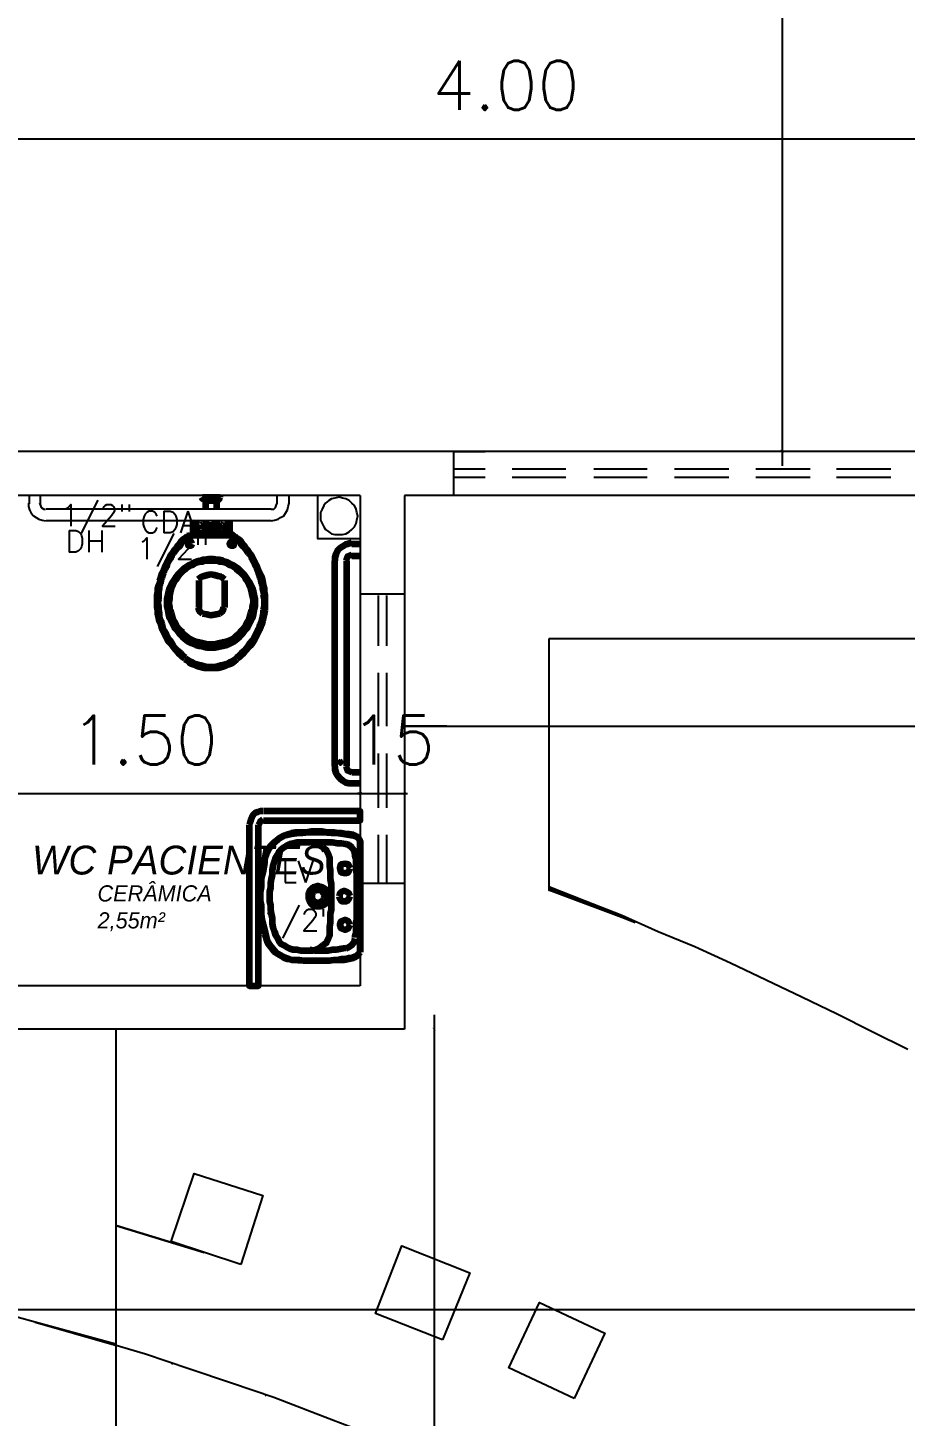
# Model space of a CAD drawing. Header units: millimetres. Extents: x 2273 to 2522, y 1034 to 1187.
# Drawn here: x 2491.071 to 2494.112, y 1101.785 to 1106.597 of the extents above; entities that cross this region are included whole.
import ezdxf

# ---------------------------------------------------------------- set-up
doc = ezdxf.new("R2010")
doc.units = ezdxf.units.MM
doc.linetypes.add('DASHED', pattern=[19.05, 12.7, -6.35])
doc.linetypes.add('DASHEDX2', pattern=[38.1, 25.4, -12.7])
doc.layers.add('COTA', color=8, linetype='Continuous')
doc.layers.add('LAYER8', color=8, linetype='Continuous')
doc.layers.add('PAREDES', color=4, linetype='Continuous', lineweight=100)
doc.styles.add('Romans', font='romans.shx')
doc.styles.get("Standard").update_dxf_attribs({"font": 'arial.ttf'})
doc.dimstyles.new('COTA50', dxfattribs={"dimtxt": 0.17, "dimasz": 0.01, "dimexe": 0.05, "dimexo": 0.95, "dimgap": 0.1, "dimtad": 1, "dimzin": 4, "dimdsep": 46, "dimtxsty": 'Romans', "dimblk": 'ARCHTICK', "dimcen": -0.3, "dimdle": 0.05, "dimse1": 1, "dimse2": 1, "dimclrd": 2, "dimclre": 3, "dimclrt": 3, "dimadec": 0, "dimazin": 0, "dimtfac": 1, "dimtix": 1, "dimtmove": 2, "dimatfit": 1, "dimldrblk": 'USERTICK', "dimfxl": 0.05, "dimtolj": 1, "dimtzin": 4, "dimlwd": -1, "dimarcsym": 0})

# ---------------------------------------------------------------- blocks, each defined once
blk = doc.blocks.new('´lo')
at = {"layer": 'PAREDES', "color": 0, "linetype": 'Continuous'}
for points in [[(79.824, 149.3157), (79.8123, 149.3127), (79.8005, 149.3098), (79.7917, 149.3039), (79.7828, 149.298), (79.774, 149.2892), (79.7681, 149.2775), (79.7652, 149.2657), (79.7652, 149.2539)], [(79.824, 149.2745), (79.8152, 149.2716), (79.8093, 149.2686), (79.8064, 149.2627), (79.8034, 149.2539)], [(79.824, 149.3127), (79.8534, 149.3127)], [(79.824, 149.2716), (79.8534, 149.2716)], [(79.7652, 148.5422), (79.7652, 149.2539)], [(79.8064, 148.5422), (79.8064, 149.2539)], [(79.7652, 148.5422), (79.7652, 148.5304), (79.7681, 148.5186), (79.774, 148.5098), (79.7828, 148.501), (79.7917, 148.4922), (79.8005, 148.4863), (79.8123, 148.4833), (79.824, 148.4833)], [(79.8034, 148.5422), (79.8064, 148.5333), (79.8093, 148.5275), (79.8152, 148.5245), (79.824, 148.5216)], [(79.824, 148.5216), (79.8534, 148.5216)], [(79.824, 148.4833), (79.8534, 148.4833)]]:
    blk.add_lwpolyline(points, dxfattribs=at)
blk = doc.blocks.new('OUI')
at = {"layer": 'PAREDES', "color": 0, "linetype": 'Continuous'}
for points in [[(79.5152, 148.3863), (79.5064, 148.3863), (79.4975, 148.3833), (79.4887, 148.3804), (79.4828, 148.3745), (79.477, 148.3657), (79.474, 148.3569), (79.4711, 148.348), (79.4681, 148.3392)], [(79.5152, 148.3569), (79.5064, 148.351), (79.5005, 148.3392)], [(79.5181, 148.3539), (79.8534, 148.3539), (79.8534, 148.3863), (79.5181, 148.3863)], [(79.4681, 148.3392), (79.4681, 147.7804), (79.5005, 147.7804), (79.5005, 148.3392)], [(79.8534, 147.898), (79.8534, 148.2833), (79.8446, 148.2951), (79.8299, 148.301), (79.7946, 148.3069), (79.7681, 148.3098), (79.7534, 148.3098), (79.724, 148.3127), (79.6917, 148.3127), (79.674, 148.3127), (79.6534, 148.3098), (79.6417, 148.3098), (79.6152, 148.3069), (79.6152, 148.3069), (79.5887, 148.301), (79.5887, 148.301), (79.5681, 148.2892), (79.5564, 148.2775), (79.5387, 148.2598), (79.5299, 148.2422), (79.5211, 148.2186), (79.5211, 148.2069), (79.5152, 148.1745), (79.5093, 148.1539), (79.5064, 148.1186), (79.5064, 148.0892), (79.5064, 148.0569), (79.5123, 148.0098), (79.5211, 147.9745), (79.5299, 147.9392), (79.5446, 147.9157), (79.5623, 147.8951), (79.5828, 147.8833), (79.6064, 147.8745), (79.6152, 147.8716), (79.6593, 147.8686), (79.6799, 147.8686), (79.7034, 147.8686), (79.7358, 147.8686), (79.7681, 147.8716), (79.7975, 147.8716), (79.8299, 147.8775), (79.8446, 147.8863), (79.8534, 147.898)], [(79.6152, 148.3098), (79.6064, 148.3069), (79.5975, 148.3039), (79.5887, 148.301), (79.5828, 148.298), (79.5681, 148.2892), (79.5534, 148.2775), (79.5417, 148.2657), (79.5328, 148.251), (79.5299, 148.2451), (79.527, 148.2363), (79.524, 148.2275), (79.5211, 148.2186)], [(79.8299, 148.3039), (79.8152, 148.3069), (79.8034, 148.3069), (79.7887, 148.3098), (79.774, 148.3098), (79.7623, 148.3127), (79.7475, 148.3127), (79.7358, 148.3127), (79.7211, 148.3157), (79.7093, 148.3157), (79.6946, 148.3157), (79.6828, 148.3157), (79.6681, 148.3127), (79.6564, 148.3127), (79.6417, 148.3127), (79.627, 148.3127), (79.6152, 148.3098)], [(79.6211, 148.2745), (79.6093, 148.2716), (79.5975, 148.2657), (79.5887, 148.2598), (79.577, 148.251), (79.5711, 148.2451), (79.5652, 148.2333), (79.5593, 148.2245), (79.5564, 148.2127)], [(79.677, 148.2775), (79.6623, 148.2775), (79.6475, 148.2775), (79.6328, 148.2775), (79.6211, 148.2745)], [(79.8034, 148.2716), (79.7887, 148.2745), (79.774, 148.2745), (79.7564, 148.2775), (79.7417, 148.2775), (79.727, 148.2775), (79.7093, 148.2775), (79.6946, 148.2775), (79.677, 148.2775)], [(79.724, 148.2627), (79.7123, 148.2686), (79.7005, 148.2745), (79.6887, 148.2775), (79.677, 148.2775)], [(79.7475, 148.2098), (79.7475, 148.2245), (79.7417, 148.2392), (79.7358, 148.251), (79.724, 148.2598)], [(79.8358, 148.2363), (79.8328, 148.248), (79.824, 148.2598), (79.8152, 148.2686), (79.8034, 148.2716)], [(79.8534, 148.2833), (79.8475, 148.2922), (79.8417, 148.298), (79.8358, 148.301), (79.827, 148.3039)], [(79.8534, 148.2833), (79.8534, 148.0892), (79.8534, 147.898)], [(79.5211, 148.2186), (79.5181, 148.2039), (79.5152, 148.1892), (79.5123, 148.1716), (79.5093, 148.1569), (79.5093, 148.1392), (79.5093, 148.1245), (79.5064, 148.1069), (79.5064, 148.0922)], [(79.5564, 148.2127), (79.5505, 148.1951), (79.5475, 148.1804), (79.5475, 148.1657), (79.5446, 148.151), (79.5417, 148.1363), (79.5417, 148.1216), (79.5387, 148.1069), (79.5387, 148.0892)], [(79.7534, 148.0892), (79.7534, 148.1039), (79.7534, 148.1186), (79.7534, 148.1333), (79.7505, 148.151), (79.7505, 148.1657), (79.7505, 148.1804), (79.7475, 148.1951), (79.7475, 148.2098)], [(79.8417, 148.0922), (79.8417, 148.101), (79.8417, 148.1098), (79.8417, 148.1186), (79.8417, 148.1275), (79.8417, 148.1363), (79.8417, 148.1451), (79.8417, 148.1539), (79.8417, 148.1627), (79.8417, 148.1716), (79.8387, 148.1833), (79.8387, 148.1922), (79.8387, 148.201), (79.8387, 148.2098), (79.8387, 148.2186), (79.8358, 148.2275), (79.8358, 148.2363)], [(79.8181, 148.1892), (79.8123, 148.201), (79.8005, 148.2039), (79.7858, 148.201), (79.7828, 148.1892), (79.7858, 148.1745), (79.8005, 148.1716), (79.8123, 148.1745), (79.8181, 148.1892)], [(79.7417, 148.0922), (79.7417, 148.101), (79.7387, 148.1098), (79.7328, 148.1157), (79.724, 148.1216), (79.7152, 148.1245), (79.7064, 148.1275), (79.6975, 148.1245), (79.6887, 148.1216), (79.6828, 148.1157), (79.677, 148.1098), (79.674, 148.101), (79.674, 148.0922)], [(79.7299, 148.0922), (79.727, 148.101), (79.724, 148.1069), (79.7152, 148.1127), (79.7064, 148.1127), (79.6975, 148.1127), (79.6917, 148.1069), (79.6858, 148.101), (79.6858, 148.0922)], [(79.5064, 148.0922), (79.5064, 148.0745), (79.5093, 148.0598), (79.5093, 148.0422), (79.5093, 148.0275), (79.5123, 148.0098), (79.5152, 147.9951), (79.5181, 147.9775), (79.5211, 147.9627)], [(79.5387, 148.0892), (79.5387, 148.0745), (79.5417, 148.0598), (79.5417, 148.0451), (79.5446, 148.0304), (79.5475, 148.0157), (79.5475, 147.998), (79.5505, 147.9833), (79.5564, 147.9686)], [(79.674, 148.0922), (79.674, 148.0833), (79.677, 148.0745), (79.6828, 148.0657), (79.6887, 148.0598), (79.6975, 148.0569), (79.7064, 148.0569), (79.7152, 148.0569), (79.724, 148.0598), (79.7328, 148.0657), (79.7387, 148.0745), (79.7417, 148.0833), (79.7417, 148.0922)], [(79.6858, 148.0922), (79.6858, 148.0833), (79.6917, 148.0745), (79.6975, 148.0716), (79.7064, 148.0686), (79.7152, 148.0716), (79.724, 148.0745), (79.727, 148.0833), (79.7299, 148.0922)], [(79.7475, 147.9716), (79.7475, 147.9863), (79.7505, 148.001), (79.7505, 148.0157), (79.7505, 148.0304), (79.7534, 148.0451), (79.7534, 148.0598), (79.7534, 148.0775), (79.7534, 148.0922)], [(79.8181, 148.0922), (79.8152, 148.101), (79.8064, 148.1069), (79.7975, 148.1098), (79.7887, 148.1069), (79.7828, 148.101), (79.7799, 148.0922)], [(79.7799, 148.0922), (79.7828, 148.0833), (79.7887, 148.0745), (79.7975, 148.0745), (79.8064, 148.0745), (79.8152, 148.0833), (79.8181, 148.0922)], [(79.8358, 147.948), (79.8358, 147.9569), (79.8387, 147.9657), (79.8387, 147.9745), (79.8387, 147.9833), (79.8387, 147.9922), (79.8387, 148.001), (79.8417, 148.0098), (79.8417, 148.0186), (79.8417, 148.0275), (79.8417, 148.0363), (79.8417, 148.0451), (79.8417, 148.0539), (79.8417, 148.0657), (79.8417, 148.0745), (79.8417, 148.0833), (79.8417, 148.0922)], [(79.5564, 147.9686), (79.5593, 147.9569), (79.5652, 147.948), (79.5711, 147.9363), (79.577, 147.9275), (79.5887, 147.9216), (79.5975, 147.9157), (79.6093, 147.9098), (79.6211, 147.9069)], [(79.724, 147.9216), (79.7358, 147.9304), (79.7417, 147.9422), (79.7475, 147.9569), (79.7475, 147.9716)], [(79.8181, 147.9922), (79.8123, 148.0039), (79.8005, 148.0098), (79.7858, 148.0039), (79.7828, 147.9922), (79.7858, 147.9804), (79.8005, 147.9745), (79.8123, 147.9804), (79.8181, 147.9922)], [(79.5211, 147.9598), (79.524, 147.9539), (79.527, 147.9451), (79.5299, 147.9363), (79.5328, 147.9275), (79.5417, 147.9157), (79.5534, 147.901), (79.5681, 147.8922), (79.5828, 147.8833), (79.5887, 147.8775), (79.5975, 147.8745), (79.6064, 147.8745), (79.6152, 147.8716)], [(79.674, 147.9039), (79.6887, 147.9039), (79.7005, 147.9069), (79.7123, 147.9127), (79.724, 147.9216)], [(79.8034, 147.9098), (79.8152, 147.9157), (79.824, 147.9216), (79.8328, 147.9333), (79.8358, 147.9451)], [(79.6152, 147.8716), (79.627, 147.8716), (79.6417, 147.8716), (79.6564, 147.8686), (79.6681, 147.8686), (79.6828, 147.8686), (79.6946, 147.8686), (79.7093, 147.8686), (79.7211, 147.8686), (79.7358, 147.8686), (79.7475, 147.8686), (79.7623, 147.8716), (79.774, 147.8716), (79.7887, 147.8745), (79.8034, 147.8745), (79.8152, 147.8775), (79.8299, 147.8775)], [(79.6181, 147.9069), (79.6328, 147.9069), (79.6475, 147.9039), (79.6623, 147.9039), (79.677, 147.9039)], [(79.677, 147.9069), (79.6946, 147.9039), (79.7093, 147.9039), (79.724, 147.9039), (79.7417, 147.9039), (79.7564, 147.9069), (79.7711, 147.9069), (79.7887, 147.9098), (79.8034, 147.9127)], [(79.827, 147.8804), (79.8358, 147.8833), (79.8417, 147.8863), (79.8475, 147.8922), (79.8534, 147.898)]]:
    blk.add_lwpolyline(points, dxfattribs=at)
blk = doc.blocks.new('UY')
at = {"layer": 'PAREDES', "color": 0, "linetype": 'Continuous'}
for points in [[(154.9128, 262.7892), (154.9157, 262.7833), (154.9245, 262.7803)], [(154.9157, 262.7892), (154.9775, 262.7892)], [(154.9687, 262.7803), (154.9745, 262.7833), (154.9775, 262.7892)], [(154.9775, 262.7892), (154.9775, 262.795)], [(154.9245, 262.7774), (154.9687, 262.7774)], [(154.9275, 262.748), (154.9275, 262.7774)], [(154.9657, 262.748), (154.9657, 262.7774)], [(154.8716, 262.6568), (154.8775, 262.6568), (154.8834, 262.6568), (154.8834, 262.7068)], [(154.8951, 262.7068), (154.8922, 262.7009)], [(154.8951, 262.6568), (154.8951, 262.7009)], [(154.9069, 262.6892), (154.9069, 262.6803)], [(154.9157, 262.695), (154.9098, 262.6921)], [(154.9098, 262.6921), (154.9098, 262.6892)], [(154.9157, 262.6921), (154.9481, 262.6921)], [(154.9275, 262.6921), (154.9275, 262.7068)], [(154.9775, 262.6921), (154.9481, 262.6921)], [(154.9657, 262.6921), (154.9657, 262.7068)], [(154.9834, 262.6921), (154.9775, 262.695)], [(154.9804, 262.6892), (154.9804, 262.6921)], [(154.9834, 262.6803), (154.9834, 262.6892)], [(154.9981, 262.7009), (154.9981, 262.6568)], [(155.0098, 262.7068), (155.0098, 262.6568), (155.0157, 262.6568), (155.0216, 262.6568)], [(154.8628, 262.6539), (154.8569, 262.648), (154.8481, 262.6421), (154.8422, 262.6362), (154.8363, 262.6274), (154.8304, 262.6215), (154.8245, 262.6127), (154.8187, 262.6068), (154.8128, 262.598)], [(154.8716, 262.6568), (154.8628, 262.648), (154.8569, 262.6421), (154.8481, 262.6362), (154.8422, 262.6274), (154.8363, 262.6186), (154.8275, 262.6127), (154.8216, 262.6039), (154.8157, 262.595)], [(154.8716, 262.6568), (154.8628, 262.6539)], [(154.8745, 262.6597), (154.8716, 262.6568)], [(155.0098, 262.6568), (154.9481, 262.6568), (154.8834, 262.6568)], [(154.904, 262.6597), (154.9069, 262.6597), (154.9098, 262.6656)], [(154.9098, 262.6774), (154.9069, 262.6803)], [(154.9128, 262.6803), (154.9481, 262.6803), (154.9804, 262.6803)], [(154.9128, 262.6656), (154.9128, 262.6744)], [(154.9834, 262.6803), (154.9804, 262.6774)], [(154.9804, 262.6656), (154.9834, 262.6597), (154.9893, 262.6597)], [(154.9834, 262.6656), (154.9834, 262.6744)], [(155.0216, 262.6568), (155.0157, 262.6597)], [(155.0745, 262.595), (155.0687, 262.6039), (155.0628, 262.6127), (155.0569, 262.6186), (155.0481, 262.6274), (155.0422, 262.6362), (155.0334, 262.6421), (155.0275, 262.648), (155.0187, 262.6568)], [(155.0275, 262.6539), (155.0216, 262.6568)], [(155.0775, 262.598), (155.0716, 262.6068), (155.0657, 262.6127), (155.0598, 262.6215), (155.054, 262.6274), (155.0481, 262.6362), (155.0422, 262.6421), (155.0334, 262.648), (155.0275, 262.6539)], [(154.8157, 262.595), (154.8098, 262.5892), (154.8069, 262.5803), (154.801, 262.5715), (154.7951, 262.5627), (154.7922, 262.5539), (154.7893, 262.545), (154.7834, 262.5362), (154.7804, 262.5274), (154.7775, 262.5186), (154.7745, 262.5097), (154.7716, 262.5009), (154.7687, 262.4892), (154.7657, 262.4803), (154.7657, 262.4715), (154.7628, 262.4627), (154.7628, 262.4509)], [(154.8128, 262.598), (154.804, 262.5862), (154.7981, 262.5744), (154.7922, 262.5627), (154.7863, 262.5509), (154.7804, 262.5362), (154.7745, 262.5244), (154.7716, 262.5127), (154.7657, 262.498)], [(154.8804, 262.6274), (154.8775, 262.6333), (154.8716, 262.6362), (154.8657, 262.6333), (154.8657, 262.6274), (154.8657, 262.6215), (154.8716, 262.6215), (154.8775, 262.6215), (154.8804, 262.6274)], [(155.0245, 262.6274), (155.0245, 262.6333), (155.0187, 262.6362), (155.0128, 262.6333), (155.0098, 262.6274), (155.0128, 262.6215), (155.0187, 262.6215), (155.0245, 262.6215), (155.0245, 262.6274)], [(155.1304, 262.4509), (155.1275, 262.4627), (155.1245, 262.4715), (155.1245, 262.4803), (155.1216, 262.4892), (155.1187, 262.5009), (155.1157, 262.5097), (155.1128, 262.5186), (155.1098, 262.5274), (155.1069, 262.5362), (155.104, 262.545), (155.0981, 262.5539), (155.0951, 262.5627), (155.0893, 262.5715), (155.0863, 262.5803), (155.0804, 262.5892), (155.0745, 262.595)], [(155.1245, 262.498), (155.1216, 262.5127), (155.1157, 262.5244), (155.1098, 262.5362), (155.104, 262.5509), (155.0981, 262.5627), (155.0922, 262.5744), (155.0863, 262.5862), (155.0775, 262.598)], [(154.9451, 262.5744), (154.9363, 262.5744), (154.9245, 262.5715), (154.9157, 262.5715), (154.9069, 262.5686), (154.8951, 262.5656), (154.8863, 262.5627), (154.8775, 262.5568), (154.8687, 262.5539), (154.8598, 262.548), (154.851, 262.5421), (154.8451, 262.5362), (154.8363, 262.5274), (154.8304, 262.5215), (154.8245, 262.5127), (154.8187, 262.5039), (154.8128, 262.495)], [(154.9451, 262.5686), (154.9363, 262.5686), (154.9245, 262.5686), (154.9157, 262.5656), (154.9069, 262.5656), (154.8981, 262.5627), (154.8893, 262.5597), (154.8804, 262.5539), (154.8716, 262.5509), (154.8628, 262.545), (154.8569, 262.5392), (154.8481, 262.5333), (154.8422, 262.5274), (154.8363, 262.5215), (154.8304, 262.5127), (154.8245, 262.5039), (154.8187, 262.498)], [(155.0775, 262.495), (155.0716, 262.5039), (155.0657, 262.5127), (155.0598, 262.5215), (155.054, 262.5274), (155.0451, 262.5362), (155.0393, 262.5421), (155.0304, 262.548), (155.0216, 262.5539), (155.0128, 262.5568), (155.004, 262.5627), (154.9951, 262.5656), (154.9863, 262.5686), (154.9745, 262.5715), (154.9657, 262.5715), (154.954, 262.5744), (154.9451, 262.5744)], [(155.0716, 262.498), (155.0657, 262.5039), (155.0628, 262.5127), (155.054, 262.5215), (155.0481, 262.5274), (155.0422, 262.5333), (155.0334, 262.5392), (155.0275, 262.545), (155.0187, 262.5509), (155.0098, 262.5539), (155.001, 262.5597), (154.9922, 262.5627), (154.9834, 262.5656), (154.9745, 262.5656), (154.9657, 262.5686), (154.9569, 262.5686), (154.9451, 262.5686)], [(154.7687, 262.498), (154.7628, 262.4833), (154.7598, 262.4715), (154.7598, 262.4597), (154.7569, 262.448), (154.7569, 262.4362), (154.7569, 262.4215), (154.7569, 262.4097), (154.7598, 262.398)], [(154.8128, 262.498), (154.8069, 262.4862), (154.801, 262.4744), (154.7981, 262.4627), (154.7951, 262.4509), (154.7922, 262.4362), (154.7922, 262.4244), (154.7922, 262.4127), (154.7951, 262.398)], [(154.8187, 262.498), (154.8128, 262.4862), (154.8069, 262.4744), (154.804, 262.4597), (154.801, 262.448), (154.801, 262.4362), (154.7981, 262.4215), (154.801, 262.4097), (154.801, 262.398)], [(154.9922, 262.5039), (154.9804, 262.5127), (154.9687, 262.5156), (154.9569, 262.5186), (154.9451, 262.5215), (154.9334, 262.5186), (154.9216, 262.5156), (154.9128, 262.5127), (154.901, 262.5039)], [(154.904, 262.4068), (154.904, 262.5009)], [(154.9922, 262.5009), (154.9922, 262.4068)], [(155.0893, 262.398), (155.0893, 262.4097), (155.0922, 262.4215), (155.0922, 262.4362), (155.0893, 262.448), (155.0863, 262.4597), (155.0834, 262.4744), (155.0775, 262.4862), (155.0716, 262.498)], [(155.0951, 262.398), (155.0981, 262.4127), (155.0981, 262.4244), (155.0981, 262.4362), (155.0951, 262.4509), (155.0922, 262.4627), (155.0893, 262.4744), (155.0834, 262.4862), (155.0775, 262.498)], [(155.1334, 262.398), (155.1334, 262.4097), (155.1334, 262.4215), (155.1334, 262.4362), (155.1334, 262.448), (155.1304, 262.4597), (155.1304, 262.4715), (155.1275, 262.4833), (155.1245, 262.498)], [(154.7628, 262.4509), (154.7628, 262.4362), (154.7598, 262.4244), (154.7628, 262.4097), (154.7628, 262.398)], [(155.1275, 262.398), (155.1304, 262.4097), (155.1304, 262.4244), (155.1304, 262.4362), (155.1275, 262.4509)], [(154.7598, 262.398), (154.7598, 262.3862), (154.7628, 262.3715), (154.7657, 262.3597), (154.7716, 262.348), (154.7745, 262.3333), (154.7804, 262.3215), (154.7863, 262.3097), (154.7922, 262.298)], [(154.7628, 262.398), (154.7657, 262.3862), (154.7657, 262.3744), (154.7716, 262.3597), (154.7745, 262.348), (154.7775, 262.3362), (154.7834, 262.3244), (154.7893, 262.3127), (154.7951, 262.3009)], [(154.7951, 262.398), (154.7981, 262.3833), (154.801, 262.3715), (154.8069, 262.3597), (154.8128, 262.348), (154.8187, 262.3362), (154.8275, 262.3274), (154.8363, 262.3156), (154.8451, 262.3068)], [(154.804, 262.398), (154.8069, 262.3862), (154.8098, 262.3774), (154.8128, 262.3656), (154.8187, 262.3568), (154.8245, 262.345), (154.8304, 262.3362), (154.8393, 262.3274), (154.8481, 262.3215)], [(154.901, 262.4068), (154.904, 262.395), (154.9157, 262.3862)], [(154.9745, 262.3862), (154.9863, 262.395), (154.9893, 262.4068)], [(155.0451, 262.3068), (155.054, 262.3156), (155.0628, 262.3274), (155.0716, 262.3362), (155.0775, 262.348), (155.0834, 262.3597), (155.0893, 262.3715), (155.0922, 262.3833), (155.0951, 262.398)], [(155.0451, 262.3215), (155.051, 262.3274), (155.0598, 262.3362), (155.0657, 262.345), (155.0716, 262.3568), (155.0775, 262.3656), (155.0804, 262.3774), (155.0834, 262.3862), (155.0863, 262.398)], [(155.0951, 262.3009), (155.101, 262.3127), (155.1069, 262.3244), (155.1128, 262.3362), (155.1157, 262.348), (155.1216, 262.3597), (155.1245, 262.3744), (155.1275, 262.3862), (155.1275, 262.398)], [(155.0981, 262.298), (155.104, 262.3097), (155.1098, 262.3215), (155.1157, 262.3333), (155.1216, 262.348), (155.1245, 262.3597), (155.1275, 262.3715), (155.1304, 262.3862), (155.1334, 262.398)], [(154.9157, 262.3862), (154.9304, 262.3833), (154.9451, 262.3803), (154.9628, 262.3833), (154.9775, 262.3862)], [(154.7951, 262.3009), (154.804, 262.2921), (154.8098, 262.2833), (154.8157, 262.2715), (154.8245, 262.2627), (154.8304, 262.2568), (154.8393, 262.248), (154.8481, 262.2392), (154.8569, 262.2333)], [(154.8451, 262.3186), (154.8569, 262.3097), (154.8687, 262.3009), (154.8804, 262.295), (154.8922, 262.2892), (154.904, 262.2862), (154.9187, 262.2833), (154.9334, 262.2803), (154.9451, 262.2803)], [(154.8451, 262.3068), (154.854, 262.298), (154.8657, 262.2892), (154.8775, 262.2833), (154.8922, 262.2774), (154.904, 262.2744), (154.9187, 262.2715), (154.9304, 262.2686), (154.9451, 262.2686)], [(154.9451, 262.2803), (154.9598, 262.2803), (154.9716, 262.2833), (154.9863, 262.2862), (154.9981, 262.2892), (155.0128, 262.295), (155.0245, 262.3009), (155.0334, 262.3097), (155.0451, 262.3186)], [(154.9451, 262.2686), (154.9598, 262.2686), (154.9745, 262.2715), (154.9863, 262.2744), (155.001, 262.2774), (155.0128, 262.2833), (155.0245, 262.2892), (155.0363, 262.298), (155.0451, 262.3068)], [(155.0334, 262.2333), (155.0422, 262.2392), (155.051, 262.248), (155.0598, 262.2568), (155.0657, 262.2627), (155.0745, 262.2715), (155.0804, 262.2833), (155.0893, 262.2921), (155.0951, 262.3009)], [(154.7922, 262.298), (154.7981, 262.2892), (154.8069, 262.2803), (154.8128, 262.2715), (154.8216, 262.2597), (154.8275, 262.2539), (154.8363, 262.245), (154.8451, 262.2362), (154.854, 262.2303)], [(155.0363, 262.2303), (155.0451, 262.2362), (155.054, 262.245), (155.0628, 262.2539), (155.0687, 262.2597), (155.0775, 262.2715), (155.0863, 262.2803), (155.0922, 262.2892), (155.0981, 262.298)], [(154.854, 262.2274), (154.8657, 262.2215), (154.8745, 262.2127), (154.8863, 262.2097), (154.8981, 262.2039), (154.9098, 262.2009), (154.9216, 262.198), (154.9334, 262.198), (154.9451, 262.198)], [(154.8569, 262.2303), (154.8657, 262.2244), (154.8775, 262.2186), (154.8863, 262.2127), (154.8981, 262.2097), (154.9098, 262.2068), (154.9216, 262.2039), (154.9334, 262.2009), (154.9451, 262.2009)], [(154.9451, 262.2009), (154.9569, 262.2009), (154.9687, 262.2039), (154.9804, 262.2068), (154.9922, 262.2097), (155.004, 262.2127), (155.0128, 262.2186), (155.0245, 262.2244), (155.0334, 262.2303)], [(154.9451, 262.198), (154.9569, 262.198), (154.9716, 262.198), (154.9834, 262.2009), (154.9922, 262.2039), (155.004, 262.2097), (155.0157, 262.2127), (155.0275, 262.2215), (155.0363, 262.2274)], [(154.9481, 262.2009), (154.9481, 262.2009)]]:
    blk.add_lwpolyline(points, dxfattribs=at)
blk = doc.blocks.new('_ArchTick')
at = {"color": 0, "linetype": 'ByBlock', "const_width": 0.15}
blk.add_lwpolyline([(-0.5, -0.5), (0.5, 0.5)], dxfattribs=at)
blk = doc.blocks.new('*D123')
at = {"color": 2, "transparency": 16777216}
blk.add_line((2490.677, 1106.2121), (2494.7799, 1106.2121), dxfattribs=at)
at = {"layer": 'Defpoints', "color": 0, "transparency": 16777216}
for p in [(2494.7299, 1106.2121), (2490.727, 1105.9426), (2494.7299, 1105.8834)]:
    blk.add_point(p, dxfattribs=at)
at = {"color": 2, "transparency": 16777216, "xscale": 0.01, "yscale": 0.01, "zscale": 0.01, "rotation": 180}
blk.add_blockref('_ArchTick', (2490.727, 1106.2121), dxfattribs=at)
at = {"color": 2, "transparency": 16777216, "xscale": 0.01, "yscale": 0.01, "zscale": 0.01}
blk.add_blockref('_ArchTick', (2494.7299, 1106.2121), dxfattribs=at)
at = {"color": 3, "transparency": 16777216, "insert": (2492.7285, 1106.3971), "char_height": 0.17, "attachment_point": 5, "style": 'Romans'}
blk.add_mtext('\\A1;4.00', dxfattribs=at)
blk = doc.blocks.new('USERTICK')
at = {"layer": 'COTA', "color": 0}
for p, q in [((-1, 0), (1, 0)), ((0, 1), (0, -1))]:
    blk.add_line(p, q, dxfattribs=at)
blk.add_circle((0, 0), 0.25, dxfattribs=at)
blk = doc.blocks.new('*D134')
at = {"color": 2, "transparency": 16777216}
blk.add_line((2490.677, 1103.9434), (2492.274, 1103.9434), dxfattribs=at)
at = {"layer": 'Defpoints', "color": 0, "transparency": 16777216}
for p in [(2492.224, 1103.9434), (2490.727, 1103.4085), (2492.224, 1103.2762)]:
    blk.add_point(p, dxfattribs=at)
at = {"color": 2, "transparency": 16777216, "xscale": 0.01, "yscale": 0.01, "zscale": 0.01, "rotation": 180}
blk.add_blockref('_ArchTick', (2490.727, 1103.9434), dxfattribs=at)
at = {"color": 2, "transparency": 16777216, "xscale": 0.01, "yscale": 0.01, "zscale": 0.01}
blk.add_blockref('_ArchTick', (2492.224, 1103.9434), dxfattribs=at)
at = {"color": 3, "transparency": 16777216, "insert": (2491.4755, 1104.1284), "char_height": 0.17, "attachment_point": 5, "style": 'Romans'}
blk.add_mtext('\\A1;1.50', dxfattribs=at)
blk = doc.blocks.new('*D135')
at = {"color": 2, "transparency": 16777216}
for p, q in [((2492.224, 1103.9434), (2492.214, 1103.9434)), ((2492.224, 1103.9434), (2492.377, 1103.9434)), ((2492.377, 1103.9434), (2492.387, 1103.9434))]:
    blk.add_line(p, q, dxfattribs=at)
at = {"layer": 'Defpoints', "color": 0, "transparency": 16777216}
for p in [(2492.377, 1103.9434), (2492.224, 1103.2762), (2492.377, 1103.1262)]:
    blk.add_point(p, dxfattribs=at)
at = {"color": 2, "transparency": 16777216, "xscale": 0.01, "yscale": 0.01, "zscale": 0.01}
blk.add_blockref('_ArchTick', (2492.224, 1103.9434), dxfattribs=at)
at = {"color": 2, "transparency": 16777216, "xscale": 0.01, "yscale": 0.01, "zscale": 0.01, "rotation": 180}
blk.add_blockref('_ArchTick', (2492.377, 1103.9434), dxfattribs=at)
at = {"color": 3, "transparency": 16777216, "insert": (2492.3005, 1104.1284), "char_height": 0.17, "attachment_point": 5, "style": 'Romans'}
blk.add_mtext('\\A1;.15', dxfattribs=at)
blk = doc.blocks.new('*D191')
at = {"color": 2, "transparency": 16777216}
blk.add_line((2475.2182, 1102.1554), (2497.8799, 1102.1554), dxfattribs=at)
at = {"layer": 'Defpoints', "color": 0, "transparency": 16777216}
for p in [(2475.2682, 1104.3962), (2497.8299, 1104.3962), (2497.8299, 1102.1554)]:
    blk.add_point(p, dxfattribs=at)
at = {"color": 2, "transparency": 16777216, "xscale": 0.01, "yscale": 0.01, "zscale": 0.01, "rotation": 180}
blk.add_blockref('_ArchTick', (2475.2682, 1102.1554), dxfattribs=at)
at = {"color": 2, "transparency": 16777216, "xscale": 0.01, "yscale": 0.01, "zscale": 0.01}
blk.add_blockref('_ArchTick', (2497.8299, 1102.1554), dxfattribs=at)
at = {"color": 3, "transparency": 16777216, "insert": (2486.549, 1102.3404), "char_height": 0.17, "attachment_point": 5, "style": 'Romans'}
blk.add_mtext('\\A1;22.56', dxfattribs=at)
blk = doc.blocks.new('*D194')
at = {"color": 2, "transparency": 16777216}
blk.add_line((2492.4797, 1103.1762), (2492.4797, 1097.9232), dxfattribs=at)
at = {"layer": 'Defpoints', "color": 0, "transparency": 16777216}
for p in [(2492.6611, 1103.1262), (2492.4797, 1097.9732), (2492.6611, 1097.9732)]:
    blk.add_point(p, dxfattribs=at)
at = {"color": 2, "transparency": 16777216, "xscale": 0.01, "yscale": 0.01, "zscale": 0.01}
for p, rotation in [((2492.4797, 1103.1262), 90), ((2492.4797, 1097.9732), 270)]:
    blk.add_blockref('_ArchTick', p, dxfattribs=dict(at, rotation=rotation))
at = {"color": 3, "transparency": 16777216, "insert": (2492.2947, 1100.5497), "char_height": 0.17, "attachment_point": 5, "rotation": 90, "style": 'Romans'}
blk.add_mtext('\\A1;5.15', dxfattribs=at)
blk = doc.blocks.new('*D222')
at = {"color": 2, "transparency": 16777216}
blk.add_line((2493.6858, 1108.6791), (2493.6858, 1105.0791), dxfattribs=at)
at = {"layer": 'Defpoints', "color": 0, "transparency": 16777216}
for p in [(2493.3688, 1108.6291), (2493.3688, 1105.1291), (2493.6858, 1105.1291)]:
    blk.add_point(p, dxfattribs=at)
at = {"color": 2, "transparency": 16777216, "xscale": 0.01, "yscale": 0.01, "zscale": 0.01}
for p, rotation in [((2493.6858, 1108.6291), 90), ((2493.6858, 1105.1291), 270)]:
    blk.add_blockref('_ArchTick', p, dxfattribs=dict(at, rotation=rotation))
at = {"color": 3, "transparency": 16777216, "insert": (2493.5008, 1106.8791), "char_height": 0.17, "attachment_point": 5, "rotation": 90, "style": 'Romans'}
blk.add_mtext('\\A1;3.50', dxfattribs=at)

msp = doc.modelspace()

# ---------------------------------------------------------------- hatches: boundary and pattern name
at = {"layer": 'LAYER8', "linetype": 'Continuous'}
for points in [[(2492.877, 1103.6203), (2492.877, 1103.6085), (2492.9005, 1103.6085)], [(2491.3623, 1102.035), (2491.377, 1102.035), (2491.377, 1102.0291)]]:
    msp.add_hatch(color=252, dxfattribs=at).paths.add_polyline_path(points)

# ---------------------------------------------------------------- linework, layer by layer
for p, q in [((2492.377, 1104.6337), (2492.224, 1104.6337)), ((2492.377, 1103.6311), (2492.224, 1103.6311))]:
    msp.add_line(p, q, dxfattribs=at)
at = {"layer": 'LAYER8', "linetype": 'DASHEDX2'}
msp.add_line((2492.377, 1104.1762), (2497.8299, 1104.1762), dxfattribs=at)
at = {"layer": 'LAYER8', "linetype": 'DASHED'}
msp.add_line((2491.377, 1103.1262), (2491.377, 1099.7762), dxfattribs=at)
at = {"layer": 'LAYER8', "linetype": 'Continuous'}
for points in [[(2494.7299, 1105.1291), (2490.727, 1105.1291)], [(2492.6564, 1104.9762), (2492.5476, 1104.9762), (2492.5476, 1105.1291), (2492.6564, 1105.1291)], [(2492.224, 1104.9762), (2490.727, 1104.9762)], [(2492.224, 1104.9762), (2492.224, 1103.2762)], [(2497.8299, 1104.9762), (2492.377, 1104.9762)], [(2492.377, 1104.9762), (2492.377, 1103.1262)], [(2492.224, 1103.2762), (2490.727, 1103.2762)], [(2492.377, 1103.1262), (2490.577, 1103.1262)]]:
    msp.add_lwpolyline(points, dxfattribs=at)
at = {"layer": 'LAYER8', "color": 0, "linetype": 'Continuous'}
for points in [[(2492.6564, 1105.0673), (2492.5476, 1105.0673)], [(2492.9358, 1105.0673), (2492.7505, 1105.0673)], [(2493.2182, 1105.0673), (2493.0329, 1105.0673)], [(2493.5005, 1105.0673), (2493.3123, 1105.0673)], [(2493.7829, 1105.0673), (2493.5946, 1105.0673)], [(2494.0623, 1105.0673), (2493.874, 1105.0673)], [(2492.6564, 1105.0379), (2492.5476, 1105.0379)], [(2492.9358, 1105.0379), (2492.7505, 1105.0379)], [(2493.2182, 1105.0379), (2493.0329, 1105.0379)], [(2493.5005, 1105.0379), (2493.3123, 1105.0379)], [(2493.7829, 1105.0379), (2493.5946, 1105.0379)], [(2494.0623, 1105.0379), (2493.874, 1105.0379)], [(2491.077, 1104.9467), (2491.077, 1104.9762)], [(2491.1152, 1104.9467), (2491.1152, 1104.9762)], [(2491.9358, 1104.9467), (2491.9358, 1104.9762)], [(2491.977, 1104.9467), (2491.977, 1104.9762)], [(2492.224, 1104.8262), (2492.077, 1104.8262), (2492.077, 1104.9762)], [(2492.1505, 1104.9703), (2492.1358, 1104.9673), (2492.124, 1104.9644), (2492.1152, 1104.9585), (2492.1035, 1104.9497), (2492.0976, 1104.9409), (2492.0917, 1104.9291), (2492.0858, 1104.9173), (2492.0858, 1104.9056), (2492.0858, 1104.8909), (2492.0917, 1104.8791), (2492.0976, 1104.8673), (2492.1035, 1104.8585), (2492.1152, 1104.8497), (2492.124, 1104.8438), (2492.1358, 1104.8409), (2492.1505, 1104.8409), (2492.1623, 1104.8409), (2492.174, 1104.8438), (2492.1858, 1104.8497), (2492.1946, 1104.8585), (2492.2035, 1104.8673), (2492.2093, 1104.8791), (2492.2123, 1104.8909), (2492.2152, 1104.9056), (2492.2123, 1104.9173), (2492.2093, 1104.9291), (2492.2035, 1104.9409), (2492.1946, 1104.9497), (2492.1858, 1104.9585), (2492.174, 1104.9644), (2492.1623, 1104.9673), (2492.1505, 1104.9703)], [(2491.074, 1104.9497), (2491.074, 1104.9379), (2491.077, 1104.9262), (2491.0829, 1104.9144), (2491.0917, 1104.9056), (2491.1005, 1104.8997), (2491.1093, 1104.8938), (2491.1211, 1104.8909), (2491.1329, 1104.8879)], [(2491.1123, 1104.9497), (2491.1152, 1104.9409), (2491.1182, 1104.935), (2491.127, 1104.9291), (2491.1329, 1104.9291)], [(2491.9152, 1104.9291), (2491.1358, 1104.9291)], [(2491.9152, 1104.9291), (2491.924, 1104.9291), (2491.9299, 1104.935), (2491.9329, 1104.9409), (2491.9358, 1104.9497)], [(2491.9152, 1104.8879), (2491.927, 1104.8909), (2491.9388, 1104.8938), (2491.9476, 1104.8997), (2491.9593, 1104.9056), (2491.9652, 1104.9144), (2491.9711, 1104.9262), (2491.974, 1104.9379), (2491.977, 1104.9497)], [(2491.9152, 1104.8879), (2491.1358, 1104.8879)], [(2491.7593, 1104.882), (2491.7564, 1104.8879)], [(2492.2858, 1104.6291), (2492.2858, 1104.4556)], [(2492.3152, 1104.6291), (2492.3152, 1104.4556)], [(2498.3299, 1104.4791), (2492.877, 1104.4791)], [(2492.877, 1104.4791), (2492.877, 1103.6203)], [(2492.2858, 1104.3614), (2492.2858, 1104.1762)], [(2492.3152, 1104.3614), (2492.3152, 1104.1762)], [(2492.524, 1104.1762), (2492.377, 1104.1762)], [(2492.2858, 1104.082), (2492.2858, 1103.8938)], [(2492.3152, 1104.082), (2492.3152, 1103.8938)], [(2492.2858, 1103.7997), (2492.2858, 1103.6311)], [(2492.3152, 1103.7997), (2492.3152, 1103.6311)], [(2494.1211, 1103.0556), (2493.9976, 1103.1173), (2493.877, 1103.1791), (2493.7535, 1103.2379), (2493.6299, 1103.2967), (2493.5064, 1103.3556), (2493.3829, 1103.4114), (2493.2564, 1103.4644), (2493.1299, 1103.5203), (2493.0035, 1103.5703), (2492.877, 1103.6203)], [(2491.377, 1103.1262), (2491.377, 1102.9056)], [(2492.2152, 1101.7379), (2492.0711, 1101.7938), (2491.924, 1101.8497), (2491.777, 1101.8997), (2491.6299, 1101.9497), (2491.4799, 1101.9997), (2491.3299, 1102.0438), (2491.1799, 1102.0879), (2491.0299, 1102.1291)]]:
    msp.add_lwpolyline(points, dxfattribs=at)
at = {"layer": 'LAYER8', "color": 252, "linetype": 'Continuous'}
for points in [[(2492.877, 1103.6203), (2492.877, 1103.6085), (2492.9005, 1103.6085), (2492.877, 1103.6203)], [(2493.177, 1103.4967), (2492.877, 1103.6085), (2492.9005, 1103.6085), (2493.177, 1103.4967)], [(2491.6829, 1102.3526), (2491.377, 1102.4467), (2491.6829, 1102.3526)], [(2491.3623, 1102.035), (2491.377, 1102.035), (2491.0976, 1102.1114), (2491.3623, 1102.035)], [(2491.3623, 1102.035), (2491.377, 1102.035), (2491.377, 1102.0291), (2491.3623, 1102.035)], [(2491.574, 1101.9644), (2491.5682, 1101.9703)], [(2491.8946, 1101.8556), (2491.8976, 1101.8585)]]:
    msp.add_lwpolyline(points, dxfattribs=at)
at = {"layer": 'LAYER8', "color": 160, "linetype": 'Continuous'}
for points in [[(2491.8093, 1102.3114), (2491.5682, 1102.3909), (2491.6476, 1102.6262), (2491.8858, 1102.5497), (2491.8093, 1102.3114)], [(2492.5093, 1102.0497), (2492.277, 1102.1409), (2492.3682, 1102.3762), (2492.6035, 1102.282), (2492.5093, 1102.0497)], [(2492.9652, 1101.8467), (2492.7388, 1101.9526), (2492.8446, 1102.1791), (2493.0711, 1102.0732), (2492.9652, 1101.8467)]]:
    msp.add_lwpolyline(points, dxfattribs=at)

# ---------------------------------------------------------------- block references
at = {"layer": 'LAYER8', "linetype": 'ByBlock'}
for name, p in [('UY', (2336.7613, 842.1811)), ('´lo', (2412.3706, 955.4958)), ('OUI', (2412.3706, 955.4958))]:
    msp.add_blockref(name, p, dxfattribs=at)

# ---------------------------------------------------------------- texts
at = {"color": 3, "style": 'Romans'}
for s, p in [('1/2"', (2491.1853, 1104.8701)), ('CDA', (2491.4623, 1104.847)), ('DH', (2491.2026, 1104.7802)), ('1/2"', (2491.449, 1104.7549)), ('LV', (2491.9502, 1103.6351)), ('1/2"', (2491.8831, 1103.467))]:
    msp.add_text(s, height=0.075, dxfattribs=at).set_placement(p)
at = {"layer": 'LAYER8', "color": 0, "linetype": 'Continuous', "width": 1.591519, "attachment_point": 1}
for s, insert, char_height in [('{\\fHarlow Solid Italic|b0|i0|c0|p82;WC PACIENTES}', (2491.0862, 1103.7626), 0.1), ('{\\fHarlow Solid Italic|b0|i0|c0|p82;CERÂMICA\\P2,55m²}', (2491.3133, 1103.6251), 0.056045)]:
    msp.add_mtext(s, dxfattribs=dict(at, insert=insert, char_height=char_height))

# ---------------------------------------------------------------- dimensions: what is measured, and where the dimension line sits
for base, p1, p2, picture, middle in [((2493.6858, 1105.1291), (2493.3688, 1108.6291), (2493.3688, 1105.1291), '*D222', (2493.5008, 1106.8791)), ((2492.4797, 1097.9732), (2492.6611, 1103.1262), (2492.6611, 1097.9732), '*D194', (2492.2947, 1100.5497))]:
    dim = msp.add_linear_dim(base=base, p1=p1, p2=p2, angle=90, dimstyle='COTA50')
    dim.commit()
    dim.dimension.update_dxf_attribs({"geometry": picture, "text_midpoint": middle})
for base, p1, p2, picture, middle in [((2494.7299, 1106.2121), (2490.727, 1105.9426), (2494.7299, 1105.8834), '*D123', (2492.7285, 1106.3971)), ((2497.8299, 1102.1554), (2475.2682, 1104.3962), (2497.8299, 1104.3962), '*D191', (2486.549, 1102.3404)), ((2492.224, 1103.9434), (2490.727, 1103.4085), (2492.224, 1103.2762), '*D134', (2491.4755, 1104.1284)), ((2492.377, 1103.9434), (2492.224, 1103.2762), (2492.377, 1103.1262), '*D135', (2492.3005, 1104.1284))]:
    dim = msp.add_linear_dim(base=base, p1=p1, p2=p2, dimstyle='COTA50')
    dim.commit()
    dim.dimension.update_dxf_attribs({"geometry": picture, "text_midpoint": middle})

doc.saveas('drawing.dxf')
